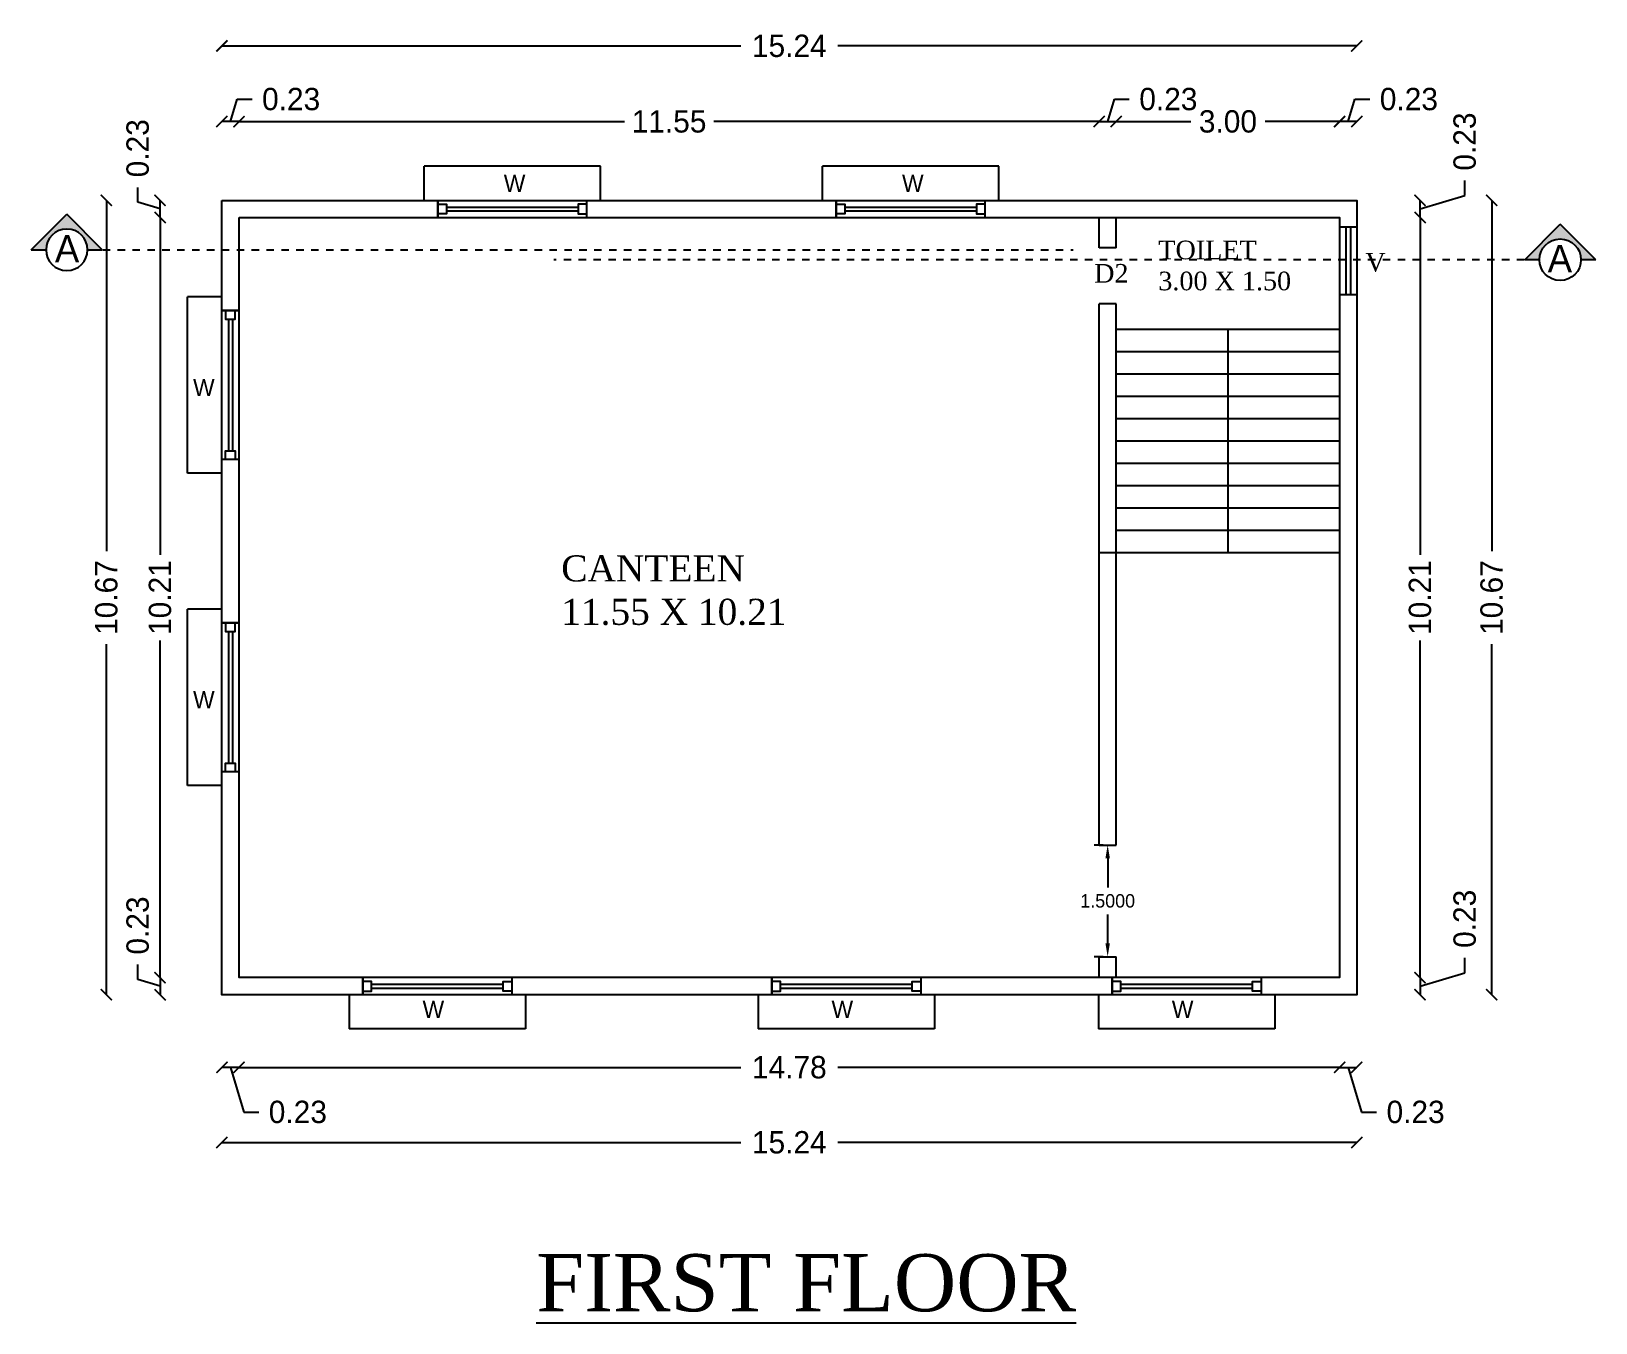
# Model space of a CAD drawing. Header units: metres. Extents: x 1422408 to 2267706, y 3009 to 80428.
# Drawn here: x 2267414.71 to 2267435.71, y 3008.6 to 3025.94 of the extents above; entities that cross this region are included whole.
import ezdxf
from ezdxf.enums import TextEntityAlignment as Align

# ---------------------------------------------------------------- set-up
doc = ezdxf.new("R2010")
doc.units = ezdxf.units.M
doc.header["$LTSCALE"] = 3.5
doc.header["$MEASUREMENT"] = 0
doc.linetypes.add('DASHED', pattern=[19.05, 12.7, -6.35])
doc.linetypes.add('DASHED2', pattern=[0.375, 0.25, -0.125])
doc.layers.get('0').update_dxf_attribs({"linetype": 'CONTINUOUS'})
doc.layers.get('DEFPOINTS').update_dxf_attribs({"linetype": 'CONTINUOUS'})
for name, color, linetype in [('BLK_2_FLR_1_BLT_UP_AREA', 1, 'CONTINUOUS'), ('BLK_2_FLR_1_CARPET_AREA', 10, 'CONTINUOUS'), ('BLK_2_FLR_1_EXIT_WIDTH_DOOR', 2, 'CONTINUOUS'), ('BLK_2_FLR_1_REGULAR_ROOM_1', 117, 'CONTINUOUS'), ('BLK_2_FLR_2_ROOF_AREA', 1, 'CONTINUOUS'), ('HATCH', 15, 'CONTINUOUS'), ('TEXT', 4, 'CONTINUOUS'), ('TXT', 2, 'CONTINUOUS')]:
    doc.layers.add(name, color=color, linetype=linetype)
doc.styles.add('2', font='swissck.ttf', dxfattribs={"height": 0.35})
doc.styles.add('MSV', font='swissck.ttf', dxfattribs={"height": 0.3})
doc.styles.add('Stylus BT', font='stylu.ttf', dxfattribs={"height": 10})
doc.styles.add('sunahari', font='framd.ttf', dxfattribs={"height": 0.3})
doc.dimstyles.new('Civil Mt', dxfattribs={"dimtxt": 0.3, "dimasz": 0.15, "dimexe": 0, "dimexo": 0, "dimgap": 0.1, "dimtad": 0, "dimzin": 0, "dimdsep": 46, "dimtxsty": 'Standard', "dimblk": 'ARCHTICK', "dimcen": 0, "dimse1": 1, "dimse2": 1, "dimclrd": 253, "dimadec": 0, "dimazin": 3, "dimtfac": 1, "dimtofl": 0, "dimtmove": 1, "dimatfit": 3, "dimfxl": 0, "dimfrac": 2, "dimtolj": 1, "dimtzin": 0, "dimarcsym": 0})
doc.dimstyles.new('STANDARD$0', dxfattribs={"dimtxt": 7, "dimasz": 3, "dimexe": 3, "dimexo": 1, "dimgap": 1.5, "dimtad": 1, "dimdec": 1, "dimzin": 1, "dimdsep": 46, "dimlunit": 4, "dimtxsty": 'Standard', "dimblk": 'OBLIQUE', "dimcen": 0.09375, "dimdle": 1, "dimclrd": 8, "dimclre": 8, "dimclrt": 7, "dimadec": 1, "dimazin": 0, "dimtfac": 1, "dimtdec": 1, "dimtix": 1, "dimtmove": 2, "dimatfit": 3, "dimldrblk": 'ARCHTICK', "dimfxl": 0, "dimfrac": 2, "dimtolj": 1, "dimtzin": 0, "dimarcsym": 0})

# ---------------------------------------------------------------- blocks, each defined once
blk = doc.blocks.new('Section Direction')
at = {"layer": 'HATCH'}
blk.add_hatch(color=251, dxfattribs=at).paths.add_polyline_path([(-4.32, 0), (0, -4.32), (4.32, 0), (2.53, 0, -1), (-2.53, 0)])
at = {"layer": 'TEXT', "color": 1}
for p, q in [((-4.32, 0), (-2.53, 0)), ((2.53, 0), (4.32, 0)), ((-4.32, 0), (0, -4.32)), ((4.32, 0), (0, -4.32))]:
    blk.add_line(p, q, dxfattribs=at)
at = {"layer": 'TEXT', "linetype": 'DASHED2'}
blk.add_line((2.55, 0), (122.41, 0), dxfattribs=at)
at = {"layer": 'TEXT', "color": 1}
blk.add_circle((0, 0), 2.53, dxfattribs=at)
at = {"layer": 'TXT', "style": 'Stylus BT'}
blk.add_attdef('A', text='', height=3, dxfattribs=at).set_placement((0.03, -1.43), align=Align.CENTER)
blk = doc.blocks.new('_ArchTick')
at = {"color": 0, "linetype": 'ByBlock', "const_width": 0.15}
blk.add_lwpolyline([(-0.5, -0.5), (0.5, 0.5)], dxfattribs=at)
blk = doc.blocks.new('*D430')
at = {"color": 253, "lineweight": -2}
for p, q in [((2267417.381, 3024.729), (2267417.471, 3025.029)), ((2267417.471, 3025.029), (2267417.671, 3025.029)), ((2267417.496, 3024.729), (2267417.266, 3024.729))]:
    blk.add_line(p, q, dxfattribs=at)
at = {"layer": 'DEFPOINTS', "color": 0}
for p in [(2267417.266, 3024.729), (2267417.266, 3023.67), (2267417.496, 3023.44)]:
    blk.add_point(p, dxfattribs=at)
at = {"color": 253, "lineweight": -2, "xscale": 0.15, "yscale": 0.15, "zscale": 0.15, "rotation": 180}
blk.add_blockref('_ArchTick', (2267417.266, 3024.729), dxfattribs=at)
at = {"color": 253, "lineweight": -2, "xscale": 0.15, "yscale": 0.15, "zscale": 0.15}
blk.add_blockref('_ArchTick', (2267417.496, 3024.729), dxfattribs=at)
at = {"color": 0, "lineweight": -3, "insert": (2267418.196, 3025.029), "char_height": 0.3, "attachment_point": 5}
blk.add_mtext('\\A1;0.23', dxfattribs=at)
blk = doc.blocks.new('*D431')
at = {"color": 253, "lineweight": -2}
for p, q in [((2267417.496, 3024.729), (2267422.671, 3024.729)), ((2267429.046, 3024.729), (2267423.871, 3024.729))]:
    blk.add_line(p, q, dxfattribs=at)
at = {"layer": 'DEFPOINTS', "color": 0}
for p in [(2267429.046, 3024.729), (2267417.496, 3023.44), (2267429.046, 3023.44)]:
    blk.add_point(p, dxfattribs=at)
at = {"color": 253, "lineweight": -2, "xscale": 0.15, "yscale": 0.15, "zscale": 0.15, "rotation": 180}
blk.add_blockref('_ArchTick', (2267417.496, 3024.729), dxfattribs=at)
at = {"color": 253, "lineweight": -2, "xscale": 0.15, "yscale": 0.15, "zscale": 0.15}
blk.add_blockref('_ArchTick', (2267429.046, 3024.729), dxfattribs=at)
at = {"color": 0, "lineweight": -3, "insert": (2267423.271, 3024.729), "char_height": 0.3, "attachment_point": 5}
blk.add_mtext('\\A1;11.55', dxfattribs=at)
blk = doc.blocks.new('*D432')
at = {"color": 253, "lineweight": -2}
for p, q in [((2267429.161, 3024.729), (2267429.251, 3025.029)), ((2267429.251, 3025.029), (2267429.451, 3025.029)), ((2267429.046, 3024.729), (2267429.276, 3024.729))]:
    blk.add_line(p, q, dxfattribs=at)
at = {"layer": 'DEFPOINTS', "color": 0}
for p in [(2267429.276, 3024.729), (2267429.046, 3023.44), (2267429.276, 3023.44)]:
    blk.add_point(p, dxfattribs=at)
at = {"color": 253, "lineweight": -2, "xscale": 0.15, "yscale": 0.15, "zscale": 0.15, "rotation": 180}
blk.add_blockref('_ArchTick', (2267429.046, 3024.729), dxfattribs=at)
at = {"color": 253, "lineweight": -2, "xscale": 0.15, "yscale": 0.15, "zscale": 0.15}
blk.add_blockref('_ArchTick', (2267429.276, 3024.729), dxfattribs=at)
at = {"color": 0, "lineweight": -3, "insert": (2267429.976, 3025.029), "char_height": 0.3, "attachment_point": 5}
blk.add_mtext('\\A1;0.23', dxfattribs=at)
blk = doc.blocks.new('*D433')
at = {"color": 253, "lineweight": -2}
for p, q in [((2267429.276, 3024.729), (2267430.276, 3024.729)), ((2267432.276, 3024.729), (2267431.276, 3024.729))]:
    blk.add_line(p, q, dxfattribs=at)
at = {"layer": 'DEFPOINTS', "color": 0}
for p in [(2267432.276, 3024.729), (2267429.276, 3023.44), (2267432.276, 3023.44)]:
    blk.add_point(p, dxfattribs=at)
at = {"color": 253, "lineweight": -2, "xscale": 0.15, "yscale": 0.15, "zscale": 0.15, "rotation": 180}
blk.add_blockref('_ArchTick', (2267429.276, 3024.729), dxfattribs=at)
at = {"color": 253, "lineweight": -2, "xscale": 0.15, "yscale": 0.15, "zscale": 0.15}
blk.add_blockref('_ArchTick', (2267432.276, 3024.729), dxfattribs=at)
at = {"color": 0, "lineweight": -3, "insert": (2267430.776, 3024.729), "char_height": 0.3, "attachment_point": 5}
blk.add_mtext('\\A1;3.00', dxfattribs=at)
blk = doc.blocks.new('*D434')
at = {"color": 253, "lineweight": -2}
for p, q in [((2267432.391, 3024.729), (2267432.481, 3025.029)), ((2267432.481, 3025.029), (2267432.681, 3025.029)), ((2267432.506, 3024.729), (2267432.276, 3024.729))]:
    blk.add_line(p, q, dxfattribs=at)
at = {"layer": 'DEFPOINTS', "color": 0}
for p in [(2267432.276, 3024.729), (2267432.506, 3023.67), (2267432.276, 3023.44)]:
    blk.add_point(p, dxfattribs=at)
at = {"color": 253, "lineweight": -2, "xscale": 0.15, "yscale": 0.15, "zscale": 0.15, "rotation": 180}
blk.add_blockref('_ArchTick', (2267432.276, 3024.729), dxfattribs=at)
at = {"color": 253, "lineweight": -2, "xscale": 0.15, "yscale": 0.15, "zscale": 0.15}
blk.add_blockref('_ArchTick', (2267432.506, 3024.729), dxfattribs=at)
at = {"color": 0, "lineweight": -3, "insert": (2267433.206, 3025.029), "char_height": 0.3, "attachment_point": 5}
blk.add_mtext('\\A1;0.23', dxfattribs=at)
blk = doc.blocks.new('*D435')
at = {"color": 253, "lineweight": -2}
for p, q in [((2267417.266, 3025.744), (2267424.236, 3025.744)), ((2267432.506, 3025.744), (2267425.536, 3025.744))]:
    blk.add_line(p, q, dxfattribs=at)
at = {"layer": 'DEFPOINTS', "color": 0}
for p in [(2267417.266, 3025.744), (2267417.266, 3023.67), (2267432.506, 3023.67)]:
    blk.add_point(p, dxfattribs=at)
at = {"color": 253, "lineweight": -2, "xscale": 0.15, "yscale": 0.15, "zscale": 0.15, "rotation": 180}
blk.add_blockref('_ArchTick', (2267417.266, 3025.744), dxfattribs=at)
at = {"color": 253, "lineweight": -2, "xscale": 0.15, "yscale": 0.15, "zscale": 0.15}
blk.add_blockref('_ArchTick', (2267432.506, 3025.744), dxfattribs=at)
at = {"color": 0, "lineweight": -3, "insert": (2267424.886, 3025.744), "char_height": 0.3, "attachment_point": 5}
blk.add_mtext('\\A1;15.24', dxfattribs=at)
blk = doc.blocks.new('*D436')
at = {"color": 253, "lineweight": -2}
for p, q in [((2267416.136, 3013.207), (2267416.136, 3013.407)), ((2267416.436, 3013.232), (2267416.436, 3013.002)), ((2267416.436, 3013.117), (2267416.136, 3013.207))]:
    blk.add_line(p, q, dxfattribs=at)
at = {"layer": 'DEFPOINTS', "color": 0}
for p in [(2267417.496, 3013.232), (2267416.436, 3013.002), (2267417.266, 3013.002)]:
    blk.add_point(p, dxfattribs=at)
at = {"color": 253, "lineweight": -2, "xscale": 0.15, "yscale": 0.15, "zscale": 0.15}
for p, rotation in [((2267416.436, 3013.232), 90), ((2267416.436, 3013.002), 270)]:
    blk.add_blockref('_ArchTick', p, dxfattribs=dict(at, rotation=rotation))
at = {"color": 0, "lineweight": -3, "insert": (2267416.136, 3013.932), "char_height": 0.3, "attachment_point": 5, "rotation": 90}
blk.add_mtext('\\A1;0.23', dxfattribs=at)
blk = doc.blocks.new('*D437')
at = {"color": 253, "lineweight": -2}
for p, q in [((2267416.436, 3023.44), (2267416.436, 3018.911)), ((2267416.436, 3013.232), (2267416.436, 3017.761))]:
    blk.add_line(p, q, dxfattribs=at)
at = {"layer": 'DEFPOINTS', "color": 0}
for p in [(2267417.496, 3023.44), (2267416.436, 3013.232), (2267417.496, 3013.232)]:
    blk.add_point(p, dxfattribs=at)
at = {"color": 253, "lineweight": -2, "xscale": 0.15, "yscale": 0.15, "zscale": 0.15}
for p, rotation in [((2267416.436, 3023.44), 90), ((2267416.436, 3013.232), 270)]:
    blk.add_blockref('_ArchTick', p, dxfattribs=dict(at, rotation=rotation))
at = {"color": 0, "lineweight": -3, "insert": (2267416.436, 3018.336), "char_height": 0.3, "attachment_point": 5, "rotation": 90}
blk.add_mtext('\\A1;10.21', dxfattribs=at)
blk = doc.blocks.new('*D438')
at = {"color": 253, "lineweight": -2}
for p, q in [((2267416.136, 3023.645), (2267416.136, 3023.845)), ((2267416.436, 3023.555), (2267416.136, 3023.645)), ((2267416.436, 3023.44), (2267416.436, 3023.67))]:
    blk.add_line(p, q, dxfattribs=at)
at = {"layer": 'DEFPOINTS', "color": 0}
for p in [(2267416.436, 3023.67), (2267417.266, 3023.67), (2267417.496, 3023.44)]:
    blk.add_point(p, dxfattribs=at)
at = {"color": 253, "lineweight": -2, "xscale": 0.15, "yscale": 0.15, "zscale": 0.15}
for p, rotation in [((2267416.436, 3023.67), 90), ((2267416.436, 3023.44), 270)]:
    blk.add_blockref('_ArchTick', p, dxfattribs=dict(at, rotation=rotation))
at = {"color": 0, "lineweight": -3, "insert": (2267416.136, 3024.37), "char_height": 0.3, "attachment_point": 5, "rotation": 90}
blk.add_mtext('\\A1;0.23', dxfattribs=at)
blk = doc.blocks.new('*D439')
at = {"color": 253, "lineweight": -2}
for p, q in [((2267415.715, 3023.67), (2267415.715, 3018.961)), ((2267415.715, 3013.002), (2267415.715, 3017.711))]:
    blk.add_line(p, q, dxfattribs=at)
at = {"layer": 'DEFPOINTS', "color": 0}
for p in [(2267417.266, 3023.67), (2267415.715, 3013.002), (2267417.266, 3013.002)]:
    blk.add_point(p, dxfattribs=at)
at = {"color": 253, "lineweight": -2, "xscale": 0.15, "yscale": 0.15, "zscale": 0.15}
for p, rotation in [((2267415.715, 3023.67), 90), ((2267415.715, 3013.002), 270)]:
    blk.add_blockref('_ArchTick', p, dxfattribs=dict(at, rotation=rotation))
at = {"color": 0, "lineweight": -3, "insert": (2267415.715, 3018.336), "char_height": 0.3, "attachment_point": 5, "rotation": 90}
blk.add_mtext('\\A1;10.67', dxfattribs=at)
blk = doc.blocks.new('*D440')
at = {"color": 253, "lineweight": -2}
for p, q in [((2267417.496, 3012.027), (2267417.266, 3012.027)), ((2267417.381, 3012.027), (2267417.561, 3011.427)), ((2267417.561, 3011.427), (2267417.761, 3011.427))]:
    blk.add_line(p, q, dxfattribs=at)
at = {"layer": 'DEFPOINTS', "color": 0}
for p in [(2267417.496, 3013.232), (2267417.266, 3013.002), (2267417.266, 3012.027)]:
    blk.add_point(p, dxfattribs=at)
at = {"color": 253, "lineweight": -2, "xscale": 0.15, "yscale": 0.15, "zscale": 0.15, "rotation": 180}
blk.add_blockref('_ArchTick', (2267417.266, 3012.027), dxfattribs=at)
at = {"color": 253, "lineweight": -2, "xscale": 0.15, "yscale": 0.15, "zscale": 0.15}
blk.add_blockref('_ArchTick', (2267417.496, 3012.027), dxfattribs=at)
at = {"color": 0, "lineweight": -3, "insert": (2267418.286, 3011.427), "char_height": 0.3, "attachment_point": 5}
blk.add_mtext('\\A1;0.23', dxfattribs=at)
blk = doc.blocks.new('*D441')
at = {"color": 253, "lineweight": -2}
for p, q in [((2267417.496, 3012.027), (2267424.236, 3012.027)), ((2267432.276, 3012.027), (2267425.536, 3012.027))]:
    blk.add_line(p, q, dxfattribs=at)
at = {"layer": 'DEFPOINTS', "color": 0}
for p in [(2267417.496, 3013.232), (2267432.276, 3013.232), (2267432.276, 3012.027)]:
    blk.add_point(p, dxfattribs=at)
at = {"color": 253, "lineweight": -2, "xscale": 0.15, "yscale": 0.15, "zscale": 0.15, "rotation": 180}
blk.add_blockref('_ArchTick', (2267417.496, 3012.027), dxfattribs=at)
at = {"color": 253, "lineweight": -2, "xscale": 0.15, "yscale": 0.15, "zscale": 0.15}
blk.add_blockref('_ArchTick', (2267432.276, 3012.027), dxfattribs=at)
at = {"color": 0, "lineweight": -3, "insert": (2267424.886, 3012.027), "char_height": 0.3, "attachment_point": 5}
blk.add_mtext('\\A1;14.78', dxfattribs=at)
blk = doc.blocks.new('*D442')
at = {"color": 253, "lineweight": -2}
for p, q in [((2267432.276, 3012.027), (2267432.506, 3012.027)), ((2267432.391, 3012.027), (2267432.571, 3011.427)), ((2267432.571, 3011.427), (2267432.771, 3011.427))]:
    blk.add_line(p, q, dxfattribs=at)
at = {"layer": 'DEFPOINTS', "color": 0}
for p in [(2267432.276, 3013.232), (2267432.506, 3013.002), (2267432.506, 3012.027)]:
    blk.add_point(p, dxfattribs=at)
at = {"color": 253, "lineweight": -2, "xscale": 0.15, "yscale": 0.15, "zscale": 0.15, "rotation": 180}
blk.add_blockref('_ArchTick', (2267432.276, 3012.027), dxfattribs=at)
at = {"color": 253, "lineweight": -2, "xscale": 0.15, "yscale": 0.15, "zscale": 0.15}
blk.add_blockref('_ArchTick', (2267432.506, 3012.027), dxfattribs=at)
at = {"color": 0, "lineweight": -3, "insert": (2267433.296, 3011.427), "char_height": 0.3, "attachment_point": 5}
blk.add_mtext('\\A1;0.23', dxfattribs=at)
blk = doc.blocks.new('*D443')
at = {"color": 253, "lineweight": -2}
for p, q in [((2267417.266, 3011.019), (2267424.236, 3011.019)), ((2267432.506, 3011.019), (2267425.536, 3011.019))]:
    blk.add_line(p, q, dxfattribs=at)
at = {"layer": 'DEFPOINTS', "color": 0}
for p in [(2267417.266, 3013.002), (2267432.506, 3013.002), (2267417.266, 3011.019)]:
    blk.add_point(p, dxfattribs=at)
at = {"color": 253, "lineweight": -2, "xscale": 0.15, "yscale": 0.15, "zscale": 0.15, "rotation": 180}
blk.add_blockref('_ArchTick', (2267417.266, 3011.019), dxfattribs=at)
at = {"color": 253, "lineweight": -2, "xscale": 0.15, "yscale": 0.15, "zscale": 0.15}
blk.add_blockref('_ArchTick', (2267432.506, 3011.019), dxfattribs=at)
at = {"color": 0, "lineweight": -3, "insert": (2267424.886, 3011.019), "char_height": 0.3, "attachment_point": 5}
blk.add_mtext('\\A1;15.24', dxfattribs=at)
blk = doc.blocks.new('*D444')
at = {"color": 253, "lineweight": -2}
for p, q in [((2267433.956, 3013.297), (2267433.956, 3013.497)), ((2267433.356, 3013.117), (2267433.956, 3013.297)), ((2267433.356, 3013.232), (2267433.356, 3013.002))]:
    blk.add_line(p, q, dxfattribs=at)
at = {"layer": 'DEFPOINTS', "color": 0}
for p in [(2267432.276, 3013.232), (2267432.506, 3013.002), (2267433.356, 3013.002)]:
    blk.add_point(p, dxfattribs=at)
at = {"color": 253, "lineweight": -2, "xscale": 0.15, "yscale": 0.15, "zscale": 0.15}
for p, rotation in [((2267433.356, 3013.232), 90), ((2267433.356, 3013.002), 270)]:
    blk.add_blockref('_ArchTick', p, dxfattribs=dict(at, rotation=rotation))
at = {"color": 0, "lineweight": -3, "insert": (2267433.956, 3014.022), "char_height": 0.3, "attachment_point": 5, "rotation": 90}
blk.add_mtext('\\A1;0.23', dxfattribs=at)
blk = doc.blocks.new('*D445')
at = {"color": 253, "lineweight": -2}
for p, q in [((2267433.356, 3023.44), (2267433.356, 3018.911)), ((2267433.356, 3013.232), (2267433.356, 3017.761))]:
    blk.add_line(p, q, dxfattribs=at)
at = {"layer": 'DEFPOINTS', "color": 0}
for p in [(2267432.276, 3023.44), (2267432.276, 3013.232), (2267433.356, 3013.232)]:
    blk.add_point(p, dxfattribs=at)
at = {"color": 253, "lineweight": -2, "xscale": 0.15, "yscale": 0.15, "zscale": 0.15}
for p, rotation in [((2267433.356, 3023.44), 90), ((2267433.356, 3013.232), 270)]:
    blk.add_blockref('_ArchTick', p, dxfattribs=dict(at, rotation=rotation))
at = {"color": 0, "lineweight": -3, "insert": (2267433.356, 3018.336), "char_height": 0.3, "attachment_point": 5, "rotation": 90}
blk.add_mtext('\\A1;10.21', dxfattribs=at)
blk = doc.blocks.new('*D446')
at = {"color": 253, "lineweight": -2}
for p, q in [((2267433.956, 3023.735), (2267433.956, 3023.935)), ((2267433.356, 3023.555), (2267433.956, 3023.735)), ((2267433.356, 3023.44), (2267433.356, 3023.67))]:
    blk.add_line(p, q, dxfattribs=at)
at = {"layer": 'DEFPOINTS', "color": 0}
for p in [(2267432.506, 3023.67), (2267433.356, 3023.67), (2267432.276, 3023.44)]:
    blk.add_point(p, dxfattribs=at)
at = {"color": 253, "lineweight": -2, "xscale": 0.15, "yscale": 0.15, "zscale": 0.15}
for p, rotation in [((2267433.356, 3023.67), 90), ((2267433.356, 3023.44), 270)]:
    blk.add_blockref('_ArchTick', p, dxfattribs=dict(at, rotation=rotation))
at = {"color": 0, "lineweight": -3, "insert": (2267433.956, 3024.46), "char_height": 0.3, "attachment_point": 5, "rotation": 90}
blk.add_mtext('\\A1;0.23', dxfattribs=at)
blk = doc.blocks.new('*D447')
at = {"color": 253, "lineweight": -2}
for p, q in [((2267434.318, 3023.67), (2267434.318, 3018.961)), ((2267434.318, 3013.002), (2267434.318, 3017.711))]:
    blk.add_line(p, q, dxfattribs=at)
at = {"layer": 'DEFPOINTS', "color": 0}
for p in [(2267432.506, 3023.67), (2267432.506, 3013.002), (2267434.318, 3013.002)]:
    blk.add_point(p, dxfattribs=at)
at = {"color": 253, "lineweight": -2, "xscale": 0.15, "yscale": 0.15, "zscale": 0.15}
for p, rotation in [((2267434.318, 3023.67), 90), ((2267434.318, 3013.002), 270)]:
    blk.add_blockref('_ArchTick', p, dxfattribs=dict(at, rotation=rotation))
at = {"color": 0, "lineweight": -3, "insert": (2267434.318, 3018.336), "char_height": 0.3, "attachment_point": 5, "rotation": 90}
blk.add_mtext('\\A1;10.67', dxfattribs=at)
blk = doc.blocks.new('*D466')
at = {"layer": 'BLK_2_FLR_1_EXIT_WIDTH_DOOR', "color": 0, "lineweight": -2}
for p, q in [((2267429.099, 3015.012), (2267428.981, 3015.012)), ((2267429.161, 3014.832), (2267429.161, 3014.442)), ((2267429.161, 3013.692), (2267429.161, 3014.082)), ((2267429.099, 3013.512), (2267428.981, 3013.512))]:
    blk.add_line(p, q, dxfattribs=at)
at = {"layer": 'BLK_2_FLR_1_EXIT_WIDTH_DOOR', "color": 0}
for points in [[(2267429.131, 3014.832), (2267429.191, 3014.832), (2267429.161, 3015.012)], [(2267429.131, 3013.692), (2267429.191, 3013.692), (2267429.161, 3013.512)]]:
    blk.add_solid(points, dxfattribs=at)
at = {"layer": 'DEFPOINTS', "color": 0}
for p in [(2267429.161, 3015.012), (2267429.161, 3015.012), (2267429.161, 3013.512)]:
    blk.add_point(p, dxfattribs=at)
at = {"layer": 'BLK_2_FLR_1_EXIT_WIDTH_DOOR', "color": 0, "insert": (2267429.161, 3014.262), "char_height": 0.18, "attachment_point": 5}
blk.add_mtext('\\A1;1.5000', dxfattribs=at)

msp = doc.modelspace()

# ---------------------------------------------------------------- linework, layer by layer
at = {"color": 7, "linetype": 'DASHED', "ltscale": 10}
for p, q in [((2267419.98408, 3023.67046), (2267419.98408, 3024.13046)), ((2267422.35088, 3024.13046), (2267419.98408, 3024.13046)), ((2267422.35088, 3023.67046), (2267422.35088, 3024.13046)), ((2267425.33187, 3023.67046), (2267425.33187, 3024.13046)), ((2267427.69866, 3024.13046), (2267425.33187, 3024.13046)), ((2267427.69866, 3023.67046), (2267427.69866, 3024.13046)), ((2267417.26614, 3022.37273), (2267416.80614, 3022.37273)), ((2267416.80614, 3020.00593), (2267416.80614, 3022.37273)), ((2267417.26614, 3020.00593), (2267416.80614, 3020.00593)), ((2267417.26614, 3018.1802), (2267416.80614, 3018.1802)), ((2267416.80614, 3015.8134), (2267416.80614, 3018.1802)), ((2267417.26614, 3015.8134), (2267416.80614, 3015.8134)), ((2267418.97518, 3013.00233), (2267418.97518, 3012.54233)), ((2267421.34198, 3013.00233), (2267421.34198, 3012.54233)), ((2267424.46697, 3013.00233), (2267424.46697, 3012.54233)), ((2267426.83377, 3013.00233), (2267426.83377, 3012.54233)), ((2267429.03684, 3013.00233), (2267429.03684, 3012.54233)), ((2267431.40364, 3013.00233), (2267431.40364, 3012.54233)), ((2267421.34198, 3012.54233), (2267418.97518, 3012.54233)), ((2267426.83377, 3012.54233), (2267424.46697, 3012.54233)), ((2267431.40364, 3012.54233), (2267429.03684, 3012.54233))]:
    msp.add_line(p, q, dxfattribs=at)
at = {"color": 7, "ltscale": 0.25}
for p, q in [((2267417.26614, 3023.67046), (2267432.50614, 3023.67046)), ((2267417.26614, 3013.00233), (2267417.26614, 3023.67046)), ((2267432.50614, 3023.67046), (2267432.50614, 3013.00233)), ((2267417.49614, 3023.44046), (2267429.04614, 3023.44046)), ((2267417.49614, 3013.23233), (2267417.49614, 3023.44046)), ((2267429.27614, 3023.44046), (2267432.27614, 3023.44046)), ((2267432.27614, 3023.44046), (2267432.27614, 3013.23233)), ((2267432.27614, 3013.23233), (2267417.49614, 3013.23233)), ((2267432.50614, 3013.00233), (2267417.26614, 3013.00233))]:
    msp.add_line(p, q, dxfattribs=at)
at = {"color": 7}
for p, q in [((2267420.16748, 3023.44046), (2267420.16748, 3023.67046)), ((2267420.16748, 3023.67046), (2267420.16748, 3023.44046)), ((2267422.16748, 3023.44046), (2267422.16748, 3023.67046)), ((2267425.51527, 3023.44046), (2267425.51527, 3023.67046)), ((2267425.51527, 3023.67046), (2267425.51527, 3023.44046)), ((2267427.51527, 3023.44046), (2267427.51527, 3023.67046)), ((2267429.04614, 3023.03263), (2267429.04614, 3023.44046)), ((2267429.27614, 3023.03263), (2267429.27614, 3023.44046)), ((2267429.27614, 3023.03263), (2267429.04614, 3023.03263)), ((2267429.27614, 3022.28263), (2267429.04614, 3022.28263)), ((2267429.04614, 3015.01195), (2267429.04614, 3022.28263)), ((2267429.27614, 3015.01195), (2267429.27614, 3022.28263)), ((2267417.49614, 3022.18933), (2267417.26614, 3022.18933)), ((2267417.26614, 3022.18933), (2267417.49614, 3022.18933)), ((2267429.27614, 3021.94046), (2267432.27614, 3021.94046)), ((2267430.77614, 3021.94046), (2267430.77614, 3018.94046)), ((2267429.27614, 3021.64046), (2267432.27614, 3021.64046)), ((2267429.27614, 3021.34046), (2267432.27614, 3021.34046)), ((2267429.27614, 3021.04046), (2267432.27614, 3021.04046)), ((2267429.27614, 3020.74046), (2267432.27614, 3020.74046)), ((2267429.27614, 3020.44046), (2267432.27614, 3020.44046)), ((2267417.49614, 3020.18933), (2267417.26614, 3020.18933)), ((2267429.27614, 3020.14046), (2267432.27614, 3020.14046)), ((2267429.27614, 3019.84046), (2267432.27614, 3019.84046)), ((2267429.27614, 3019.54046), (2267432.27614, 3019.54046)), ((2267429.27614, 3019.24046), (2267432.27614, 3019.24046)), ((2267429.04614, 3018.94046), (2267432.27614, 3018.94046)), ((2267417.49614, 3017.9968), (2267417.26614, 3017.9968)), ((2267417.26614, 3017.9968), (2267417.49614, 3017.9968)), ((2267417.49614, 3015.9968), (2267417.26614, 3015.9968)), ((2267429.04614, 3015.01195), (2267429.27614, 3015.01195)), ((2267429.04614, 3013.23233), (2267429.04614, 3013.51195)), ((2267429.04614, 3013.51195), (2267429.27614, 3013.51195)), ((2267429.27614, 3013.23233), (2267429.27614, 3013.51195)), ((2267419.15858, 3013.23233), (2267419.15858, 3013.00233)), ((2267419.15858, 3013.00233), (2267419.15858, 3013.23233)), ((2267421.15858, 3013.23233), (2267421.15858, 3013.00233)), ((2267424.65037, 3013.23233), (2267424.65037, 3013.00233)), ((2267424.65037, 3013.00233), (2267424.65037, 3013.23233)), ((2267426.65037, 3013.23233), (2267426.65037, 3013.00233)), ((2267429.22024, 3013.23233), (2267429.22024, 3013.00233)), ((2267429.22024, 3013.00233), (2267429.22024, 3013.23233)), ((2267431.22024, 3013.23233), (2267431.22024, 3013.00233))]:
    msp.add_line(p, q, dxfattribs=at)
at = {"color": 7, "linetype": 'ByBlock'}
for p, q in [((2267420.28335, 3023.58101), (2267422.05162, 3023.58101)), ((2267420.28335, 3023.5299), (2267422.05162, 3023.5299)), ((2267425.63113, 3023.58101), (2267427.3994, 3023.58101)), ((2267425.63113, 3023.5299), (2267427.3994, 3023.5299)), ((2267417.35558, 3022.07346), (2267417.35558, 3020.30519)), ((2267417.4067, 3022.07346), (2267417.4067, 3020.30519)), ((2267417.35558, 3017.88093), (2267417.35558, 3016.11266)), ((2267417.4067, 3017.88093), (2267417.4067, 3016.11266)), ((2267419.27444, 3013.14288), (2267421.04271, 3013.14288)), ((2267419.27444, 3013.09177), (2267421.04271, 3013.09177)), ((2267424.76623, 3013.14288), (2267426.5345, 3013.14288)), ((2267424.76623, 3013.09177), (2267426.5345, 3013.09177)), ((2267429.33611, 3013.14288), (2267431.10438, 3013.14288)), ((2267429.33611, 3013.09177), (2267431.10438, 3013.09177))]:
    msp.add_line(p, q, dxfattribs=at)
at = {"color": 7, "lineweight": -3}
for p, q in [((2267432.27614, 3023.31626), (2267432.50614, 3023.31626)), ((2267432.36421, 3022.40626), (2267432.36421, 3023.31626)), ((2267432.42478, 3022.40626), (2267432.42478, 3023.31626)), ((2267432.27614, 3022.40626), (2267432.50614, 3022.40626))]:
    msp.add_line(p, q, dxfattribs=at)
at = {"color": 7}
for points in [[(2267420.16748, 3023.4909), (2267420.16748, 3023.62036), (2267420.28335, 3023.62036), (2267420.28335, 3023.4909)], [(2267422.16748, 3023.4909), (2267422.16748, 3023.62036), (2267422.05162, 3023.62036), (2267422.05162, 3023.4909)], [(2267425.51527, 3023.4909), (2267425.51527, 3023.62036), (2267425.63113, 3023.62036), (2267425.63113, 3023.4909)], [(2267427.51527, 3023.4909), (2267427.51527, 3023.62036), (2267427.3994, 3023.62036), (2267427.3994, 3023.4909)], [(2267417.44569, 3022.18933), (2267417.31624, 3022.18933), (2267417.31624, 3022.07346), (2267417.44569, 3022.07346)], [(2267417.44569, 3020.18933), (2267417.31624, 3020.18933), (2267417.31624, 3020.30519), (2267417.44569, 3020.30519)], [(2267417.44569, 3017.9968), (2267417.31624, 3017.9968), (2267417.31624, 3017.88093), (2267417.44569, 3017.88093)], [(2267417.44569, 3015.9968), (2267417.31624, 3015.9968), (2267417.31624, 3016.11266), (2267417.44569, 3016.11266)], [(2267419.15858, 3013.18188), (2267419.15858, 3013.05243), (2267419.27444, 3013.05243), (2267419.27444, 3013.18188)], [(2267421.15858, 3013.18188), (2267421.15858, 3013.05243), (2267421.04271, 3013.05243), (2267421.04271, 3013.18188)], [(2267424.65037, 3013.18188), (2267424.65037, 3013.05243), (2267424.76623, 3013.05243), (2267424.76623, 3013.18188)], [(2267426.65037, 3013.18188), (2267426.65037, 3013.05243), (2267426.5345, 3013.05243), (2267426.5345, 3013.18188)], [(2267429.22024, 3013.18188), (2267429.22024, 3013.05243), (2267429.33611, 3013.05243), (2267429.33611, 3013.18188)], [(2267431.22024, 3013.18188), (2267431.22024, 3013.05243), (2267431.10438, 3013.05243), (2267431.10438, 3013.18188)]]:
    msp.add_lwpolyline(points, close=True, dxfattribs=at)
at = {"layer": 'BLK_2_FLR_1_BLT_UP_AREA', "color": 48}
msp.add_lwpolyline([(2267417.26614, 3023.67046), (2267432.50614, 3023.67046), (2267432.50614, 3013.00233), (2267417.26614, 3013.00233)], close=True, dxfattribs=at)
at = {"layer": 'BLK_2_FLR_1_CARPET_AREA', "color": 14}
msp.add_lwpolyline([(2267417.49614, 3023.44046), (2267432.27614, 3023.44046), (2267432.27614, 3013.23233), (2267417.49614, 3013.23233)], close=True, dxfattribs=at)
at = {"layer": 'BLK_2_FLR_1_REGULAR_ROOM_1', "color": 4}
msp.add_lwpolyline([(2267417.49614, 3023.44046), (2267432.27614, 3023.44046), (2267432.27614, 3013.23233), (2267417.49614, 3013.23233)], close=True, dxfattribs=at)
at = {"layer": 'BLK_2_FLR_2_ROOF_AREA', "color": 54}
msp.add_lwpolyline([(2267417.26614, 3023.67046), (2267432.50614, 3023.67046), (2267432.50614, 3013.00233), (2267417.26614, 3013.00233)], close=True, dxfattribs=at)

# ---------------------------------------------------------------- block references
at = {"color": 7}
ref = msp.add_blockref('Section Direction', (2267415.18356, 3023.00611), dxfattribs=dict(at, xscale=-0.1103999976001785, yscale=0.1103999976001785, zscale=0.1103999976, rotation=180))
ref.add_attrib('A', 'A', dxfattribs={"layer": 'TEXT', "height": 0.368, "style": 'Stylus BT'}).set_placement((2267415.18726, 3022.83662), align=Align.CENTER)
ref = msp.add_blockref('Section Direction', (2267435.23776, 3022.87325), dxfattribs=dict(at, xscale=0.1103999976001785, yscale=0.1103999976001785, zscale=0.1103999976001785, rotation=180))
ref.add_attrib('A', 'A', dxfattribs={"layer": 'TEXT', "height": 0.368, "style": 'Stylus BT', "text_generation_flag": 2}).set_placement((2267435.23406, 3022.70376), align=Align.CENTER)

# ---------------------------------------------------------------- texts
at = {"color": 7, "style": 'sunahari', "text_generation_flag": 2}
for p in [(2267421.34217, 3023.78473), (2267426.68996, 3023.78473)]:
    msp.add_text('W', height=0.23, dxfattribs=at).set_placement(p)
at = {"color": 7, "style": 'sunahari'}
for p in [(2267416.8787, 3021.04322), (2267416.8787, 3016.85069), (2267419.9608, 3012.69122), (2267425.45259, 3012.69122), (2267430.02246, 3012.69122)]:
    msp.add_text('W', height=0.23, dxfattribs=at).set_placement(p)
at = {"color": 7, "lineweight": -3, "insert": (2267429.84124, 3023.12968), "char_height": 0.25, "attachment_point": 1, "style": '2'}
msp.add_mtext_dynamic_manual_height_columns('{\\fTimes New Roman|b0|i0|c0|p18;TOILET\\P3.00 X 1.50}', width=3.2659464, gutter_width=1.75, heights=[0], dxfattribs=at)
at = {"color": 7, "lineweight": -3, "attachment_point": 1}
for s, insert, char_height, width in [('{\\fTimes New Roman|b0|i0|c0|p18;\\W7.72045;\\C0;    \\W1;V}', (2267429.70597, 3022.964), 0.25, 5.9587193), ('{\\fTimes New Roman|b0|i0|c0|p18;\\W9.98567;\\C0;   \\W1;D2}', (2267426.1514, 3022.81572), 0.25, 5.9587193), ('{\\fTimes New Roman|b0|i0|c0|p18;\\C0;  CANTEEN\\P  11.55 X 10.21}', (2267421.55871, 3018.90332), 0.35, 10.5592057)]:
    msp.add_mtext(s, dxfattribs=dict(at, insert=insert, char_height=char_height, width=width))
at = {"color": 7, "insert": (2267421.48643, 3009.51964), "char_height": 0.7681171, "attachment_point": 1, "style": 'MSV'}
msp.add_mtext_dynamic_manual_height_columns('{\\fTimes New Roman|b0|i0|c0|p18;\\LFIRST FLOOR}', width=607.9339553, gutter_width=12.5, heights=[0.92174], dxfattribs=at)

# ---------------------------------------------------------------- dimensions: what is measured, and where the dimension line sits
at = {"color": 7, "lineweight": -3}
for base, p1, p2, picture, middle in [((2267417.26614, 3025.74409), (2267432.50614, 3023.67046), (2267417.26614, 3023.67046), '*D435', (2267424.88614, 3025.74409)), ((2267417.26614, 3024.72884), (2267417.49614, 3023.44046), (2267417.26614, 3023.67046), '*D430', (2267417.77114, 3025.02884)), ((2267429.27614, 3024.72884), (2267429.04614, 3023.44046), (2267429.27614, 3023.44046), '*D432', (2267429.55114, 3025.02884)), ((2267432.27614, 3024.72884), (2267432.50614, 3023.67046), (2267432.27614, 3023.44046), '*D434', (2267432.78114, 3025.02884)), ((2267429.04614, 3024.72884), (2267417.49614, 3023.44046), (2267429.04614, 3023.44046), '*D431', (2267423.27114, 3024.72884)), ((2267432.27614, 3024.72884), (2267429.27614, 3023.44046), (2267432.27614, 3023.44046), '*D433', (2267430.77614, 3024.72884)), ((2267417.26614, 3012.02733), (2267417.49614, 3013.23233), (2267417.26614, 3013.00233), '*D440', (2267417.86114, 3011.42733)), ((2267432.27614, 3012.02733), (2267417.49614, 3013.23233), (2267432.27614, 3013.23233), '*D441', (2267424.88614, 3012.02733)), ((2267432.50614, 3012.02733), (2267432.27614, 3013.23233), (2267432.50614, 3013.00233), '*D442', (2267432.87114, 3011.42733)), ((2267417.26614, 3011.0193), (2267432.50614, 3013.00233), (2267417.26614, 3013.00233), '*D443', (2267424.88614, 3011.0193))]:
    dim = msp.add_linear_dim(base=base, p1=p1, p2=p2, dimstyle='Civil Mt', dxfattribs=at)
    dim.commit()
    dim.dimension.update_dxf_attribs({"geometry": picture, "text_midpoint": middle})
for base, p1, p2, picture, middle in [((2267433.35644, 3023.67046), (2267432.27614, 3023.44046), (2267432.50614, 3023.67046), '*D446', (2267433.95644, 3024.03546)), ((2267416.43555, 3023.67046), (2267417.49614, 3023.44046), (2267417.26614, 3023.67046), '*D438', (2267416.13555, 3023.94546)), ((2267415.71497, 3013.00233), (2267417.26614, 3023.67046), (2267417.26614, 3013.00233), '*D439', (2267415.71497, 3018.33639)), ((2267434.31841, 3013.00233), (2267432.50614, 3023.67046), (2267432.50614, 3013.00233), '*D447', (2267434.31841, 3018.33639)), ((2267416.43555, 3013.23233), (2267417.49614, 3023.44046), (2267417.49614, 3013.23233), '*D437', (2267416.43555, 3018.33639)), ((2267433.35644, 3013.23233), (2267432.27614, 3023.44046), (2267432.27614, 3013.23233), '*D445', (2267433.35644, 3018.33639)), ((2267416.43555, 3013.00233), (2267417.49614, 3013.23233), (2267417.26614, 3013.00233), '*D436', (2267416.13555, 3013.50733)), ((2267433.35644, 3013.00233), (2267432.27614, 3013.23233), (2267432.50614, 3013.00233), '*D444', (2267433.95644, 3013.59733))]:
    dim = msp.add_linear_dim(base=base, p1=p1, p2=p2, angle=270, dimstyle='Civil Mt', dxfattribs=at)
    dim.commit()
    dim.dimension.update_dxf_attribs({"geometry": picture, "text_midpoint": middle})
at = {"layer": 'BLK_2_FLR_1_EXIT_WIDTH_DOOR'}
dim = msp.add_aligned_dim(p1=(2267429.16114, 3013.51195), p2=(2267429.16114, 3015.01195), distance=0, dimstyle='STANDARD$0', override={"dimtxt": 0.18, "dimasz": 0.18, "dimexe": 0.18, "dimexo": 0.0625, "dimgap": 0.09, "dimtad": 0, "dimtih": 1, "dimtoh": 1, "dimdec": 4, "dimzin": 0, "dimlunit": 2, "dimpost": '', "dimcen": 0.09, "dimdle": 0, "dimclrd": 0, "dimclre": 0, "dimclrt": 0, "dimadec": 0, "dimtdec": 4, "dimtix": 0, "dimtofl": 0, "dimfrac": 0}, dxfattribs=at)
dim.commit()
dim.dimension.update_dxf_attribs({"geometry": '*D466', "text_midpoint": (2267429.16114, 3014.26195)})

doc.saveas('drawing.dxf')
